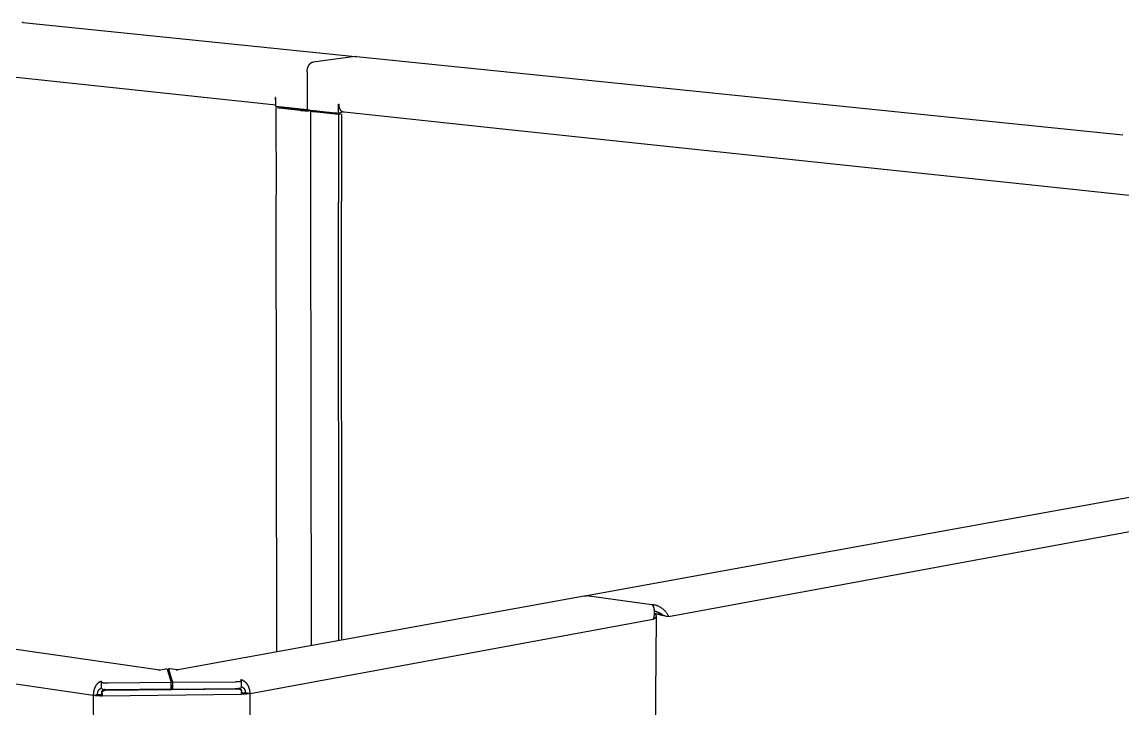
# Model space of a CAD drawing. Header units: millimetres. Extents: x -1480 to 5249, y -840 to 3860.
# Drawn here: x -44.5 to 253.1, y 1020.8 to 1206.5 of the extents above; entities that cross this region are included whole.
import ezdxf

# ---------------------------------------------------------------- set-up
doc = ezdxf.new("R2010")
doc.units = ezdxf.units.MM
doc.header["$MEASUREMENT"] = 0
doc.layers.add('Domyslna', color=7, linetype='Continuous', true_color=0x000000)
doc.layers.add('Utwórz2D linie widoczne', color=7, linetype='Continuous', true_color=0x000000)

msp = doc.modelspace()

# ---------------------------------------------------------------- linework, layer by layer
at = {"layer": 'Domyslna'}
for p, q in [((130.27, 1045.83), (526.74, 1118.84)), ((17.13, 1025), (126.11, 1045.07)), ((-146.21, 1042.35), (-25.28, 1024.56)), ((-25.28, 1024.56), (-19.3, 12.43)), ((19.56, 13.52), (17.13, 1025))]:
    msp.add_line(p, q, dxfattribs=at)
at = {"layer": 'Utwórz2D linie widoczne'}
for p, q in [((-44.54, 1206.5), (-44.5, 1206.37)), ((-44.46, 1206.38), (-44.5, 1206.37)), ((-44.43, 1206.38), (-44.46, 1206.38)), ((-44.4, 1206.38), (-44.43, 1206.38)), ((-44.36, 1206.38), (-44.4, 1206.38)), ((-44.33, 1206.38), (-44.36, 1206.38)), ((-44.29, 1206.38), (-44.33, 1206.38)), ((-44.26, 1206.38), (-44.29, 1206.38)), ((-44.26, 1206.38), (45.57, 1197.19)), ((45.52, 1197.17), (34.13, 1195.67)), ((45.52, 1197.17), (45.62, 1197.17)), ((45.53, 1197.17), (45.52, 1197.17)), ((45.52, 1197.17), (45.52, 1197.17)), ((45.54, 1197.18), (45.53, 1197.18)), ((45.53, 1197.18), (45.53, 1197.18)), ((45.53, 1197.18), (45.53, 1197.18)), ((45.53, 1197.18), (45.53, 1197.17)), ((45.55, 1197.19), (45.54, 1197.18)), ((45.54, 1197.18), (45.54, 1197.18)), ((45.54, 1197.18), (45.54, 1197.18)), ((45.54, 1197.18), (45.54, 1197.18)), ((45.56, 1197.19), (45.55, 1197.19)), ((45.55, 1197.19), (45.55, 1197.19)), ((45.55, 1197.19), (45.55, 1197.19)), ((45.57, 1197.19), (45.56, 1197.19)), ((45.56, 1197.19), (45.56, 1197.19)), ((45.56, 1197.19), (45.56, 1197.19)), ((45.56, 1197.19), (45.56, 1197.19)), ((45.58, 1197.19), (45.57, 1197.19)), ((45.57, 1197.19), (45.57, 1197.19)), ((45.57, 1197.19), (45.57, 1197.19)), ((45.59, 1197.19), (45.58, 1197.19)), ((45.58, 1197.19), (45.58, 1197.19)), ((45.58, 1197.19), (45.58, 1197.19)), ((45.6, 1197.19), (45.59, 1197.19)), ((45.59, 1197.19), (45.59, 1197.19)), ((45.59, 1197.19), (45.59, 1197.19)), ((45.59, 1197.19), (45.59, 1197.19)), ((45.61, 1197.19), (45.6, 1197.19)), ((45.6, 1197.19), (45.6, 1197.19)), ((45.6, 1197.19), (45.6, 1197.19)), ((45.63, 1197.17), (45.61, 1197.19)), ((45.62, 1197.17), (45.73, 1197.17)), ((45.73, 1197.17), (45.83, 1197.17)), ((45.83, 1197.17), (45.93, 1197.16)), ((45.93, 1197.16), (98.11, 1191.82)), ((32.57, 1193.5), (32.58, 1193.61)), ((32.58, 1193.61), (32.6, 1193.72)), ((32.6, 1193.72), (32.63, 1193.84)), ((32.63, 1193.84), (32.65, 1193.96)), ((32.65, 1193.96), (32.68, 1194.07)), ((32.68, 1194.07), (32.72, 1194.18)), ((32.72, 1194.18), (32.74, 1194.24)), ((32.74, 1194.24), (32.76, 1194.3)), ((32.76, 1194.3), (32.78, 1194.35)), ((32.78, 1194.35), (32.8, 1194.41)), ((32.8, 1194.41), (32.82, 1194.46)), ((32.82, 1194.46), (32.85, 1194.51)), ((32.85, 1194.51), (32.87, 1194.57)), ((32.87, 1194.57), (32.9, 1194.62)), ((32.9, 1194.62), (32.92, 1194.67)), ((32.92, 1194.67), (32.95, 1194.72)), ((32.95, 1194.72), (32.98, 1194.77)), ((32.98, 1194.77), (33.01, 1194.82)), ((33.01, 1194.82), (33.03, 1194.87)), ((33.03, 1194.87), (33.06, 1194.91)), ((33.06, 1194.91), (33.1, 1194.96)), ((33.1, 1194.96), (33.13, 1195)), ((33.13, 1195), (33.16, 1195.04)), ((33.16, 1195.04), (33.19, 1195.09)), ((33.19, 1195.09), (33.23, 1195.13)), ((33.23, 1195.13), (33.26, 1195.17)), ((33.26, 1195.17), (33.29, 1195.2)), ((33.29, 1195.2), (33.33, 1195.24)), ((33.33, 1195.24), (33.36, 1195.27)), ((33.36, 1195.27), (33.4, 1195.31)), ((33.4, 1195.31), (33.43, 1195.34)), ((33.43, 1195.34), (33.47, 1195.37)), ((33.47, 1195.37), (33.51, 1195.4)), ((33.51, 1195.4), (33.54, 1195.43)), ((33.54, 1195.43), (33.58, 1195.45)), ((33.58, 1195.45), (33.62, 1195.48)), ((33.62, 1195.48), (33.65, 1195.5)), ((33.65, 1195.5), (33.69, 1195.52)), ((33.69, 1195.52), (33.73, 1195.54)), ((33.73, 1195.54), (33.76, 1195.56)), ((33.76, 1195.56), (33.8, 1195.58)), ((33.8, 1195.58), (33.84, 1195.59)), ((33.84, 1195.59), (33.87, 1195.61)), ((33.87, 1195.61), (33.91, 1195.62)), ((33.91, 1195.62), (33.95, 1195.63)), ((33.95, 1195.63), (33.98, 1195.64)), ((33.98, 1195.64), (34.02, 1195.65)), ((34.02, 1195.65), (34.06, 1195.66)), ((34.06, 1195.66), (34.09, 1195.67)), ((34.09, 1195.67), (34.13, 1195.67)), ((24.11, 1184.04), (-56.6, 1192.59)), ((32.54, 1193.16), (32.55, 1193.27)), ((32.54, 1193.05), (32.54, 1193.16)), ((32.54, 1193.05), (32.55, 1182.79)), ((32.55, 1193.27), (32.56, 1193.38)), ((32.56, 1193.38), (32.57, 1193.5)), ((98.11, 1191.82), (253.07, 1175.98)), ((23.97, 1185.99), (23.97, 1186.1)), ((24.11, 1186.08), (23.97, 1186.1)), ((23.98, 1185.88), (23.97, 1185.99)), ((23.99, 1185.77), (23.98, 1185.88)), ((24, 1185.66), (23.99, 1185.77)), ((24.01, 1185.56), (24, 1185.66)), ((24.03, 1185.45), (24.01, 1185.56)), ((24.06, 1185.34), (24.03, 1185.45)), ((24.08, 1185.24), (24.06, 1185.34)), ((24.11, 1185.13), (24.08, 1185.24)), ((24.12, 1183.68), (24.11, 1186.08)), ((24.11, 1183.3), (24.95, 1183.42)), ((30.77, 1182.6), (24.11, 1183.3)), ((24.11, 1183.3), (24.16, 1159.72)), ((32.55, 1182.79), (24.12, 1183.68)), ((24.95, 1183.42), (31.6, 1182.71)), ((30.77, 1182.6), (31.33, 1182.56)), ((31.33, 1182.56), (31.89, 1182.53)), ((31.87, 1182.69), (31.6, 1182.71)), ((32.14, 1182.68), (31.87, 1182.69)), ((31.89, 1182.53), (32.46, 1182.53)), ((32.4, 1182.68), (32.14, 1182.68)), ((32.67, 1182.68), (32.4, 1182.68)), ((32.46, 1182.53), (33.02, 1182.54)), ((32.55, 1182.79), (41.03, 1181.89)), ((32.93, 1182.7), (32.67, 1182.68)), ((33.2, 1182.72), (32.93, 1182.7)), ((33.02, 1182.54), (33.58, 1182.57)), ((33.54, 1182.45), (33.55, 1182.46)), ((33.54, 1182.44), (33.54, 1182.45)), ((33.54, 1182.45), (33.54, 1182.45)), ((33.54, 1182.45), (33.54, 1182.45)), ((33.54, 1182.45), (33.54, 1182.45)), ((33.54, 1182.45), (33.54, 1182.45)), ((33.54, 1182.45), (33.54, 1182.45)), ((33.54, 1182.43), (33.54, 1182.44)), ((33.54, 1182.44), (33.54, 1182.44)), ((33.54, 1182.44), (33.54, 1182.44)), ((33.54, 1182.44), (33.54, 1182.44)), ((33.54, 1182.44), (33.54, 1182.44)), ((33.54, 1182.42), (33.54, 1182.43)), ((33.54, 1182.43), (33.54, 1182.43)), ((33.54, 1182.43), (33.54, 1182.43)), ((33.54, 1182.43), (33.54, 1182.43)), ((33.54, 1182.43), (33.54, 1182.43)), ((33.54, 1182.43), (33.54, 1182.43)), ((33.54, 1182.41), (33.54, 1182.42)), ((33.54, 1182.42), (33.54, 1182.42)), ((33.54, 1182.42), (33.54, 1182.42)), ((33.54, 1182.42), (33.54, 1182.42)), ((33.54, 1182.42), (33.54, 1182.42)), ((33.56, 1158.8), (33.54, 1182.42)), ((33.55, 1182.41), (33.54, 1182.41)), ((33.54, 1182.41), (33.54, 1182.41)), ((33.54, 1182.41), (33.54, 1182.41)), ((33.55, 1182.46), (33.55, 1182.47)), ((33.55, 1182.47), (33.55, 1182.47)), ((33.55, 1182.47), (33.56, 1182.47)), ((33.55, 1182.46), (33.55, 1182.46)), ((33.55, 1182.46), (33.55, 1182.46)), ((33.55, 1182.46), (33.55, 1182.46)), ((33.55, 1182.46), (33.55, 1182.46)), ((33.55, 1182.4), (33.55, 1182.41)), ((33.55, 1182.41), (33.55, 1182.41)), ((33.56, 1182.4), (33.55, 1182.4)), ((33.55, 1182.4), (33.55, 1182.4)), ((33.55, 1182.4), (33.55, 1182.4)), ((33.55, 1182.4), (33.55, 1182.4)), ((33.56, 1182.47), (33.57, 1182.48)), ((33.56, 1182.47), (33.56, 1182.47)), ((33.56, 1182.47), (33.56, 1182.47)), ((33.56, 1182.47), (33.56, 1182.47)), ((33.56, 1182.39), (33.56, 1182.4)), ((33.56, 1182.4), (33.56, 1182.4)), ((33.57, 1182.39), (33.56, 1182.39)), ((33.56, 1182.39), (33.56, 1182.39)), ((33.56, 1182.39), (33.56, 1182.39)), ((33.57, 1182.48), (33.58, 1182.49)), ((33.57, 1182.48), (33.57, 1182.48)), ((33.57, 1182.48), (33.57, 1182.48)), ((33.57, 1182.48), (33.57, 1182.48)), ((33.57, 1182.38), (33.57, 1182.39)), ((33.57, 1182.39), (33.57, 1182.39)), ((33.58, 1182.38), (33.57, 1182.38)), ((33.57, 1182.38), (33.57, 1182.38)), ((33.58, 1182.57), (34.14, 1182.62)), ((33.58, 1182.49), (33.58, 1182.49)), ((33.58, 1182.49), (33.59, 1182.49)), ((33.59, 1182.38), (33.58, 1182.38)), ((33.59, 1182.49), (33.6, 1182.5)), ((33.59, 1182.37), (33.59, 1182.38)), ((33.6, 1182.37), (33.59, 1182.37)), ((33.6, 1182.5), (33.6, 1182.5)), ((33.6, 1182.5), (33.61, 1182.5)), ((33.61, 1182.36), (33.6, 1182.37)), ((33.61, 1182.5), (33.62, 1182.51)), ((33.62, 1182.36), (33.61, 1182.36)), ((33.61, 1182.36), (33.61, 1182.36)), ((33.62, 1182.51), (33.63, 1182.51)), ((33.64, 1182.35), (33.62, 1182.36)), ((33.63, 1182.51), (33.64, 1182.52)), ((33.64, 1182.52), (33.66, 1182.52)), ((33.66, 1182.34), (33.64, 1182.35)), ((33.66, 1182.52), (33.68, 1182.53)), ((33.68, 1182.34), (33.66, 1182.34)), ((33.68, 1182.53), (33.7, 1182.54)), ((33.7, 1182.33), (33.68, 1182.34)), ((33.7, 1182.54), (33.72, 1182.54)), ((33.72, 1182.32), (33.7, 1182.33)), ((33.72, 1182.54), (33.77, 1182.56)), ((33.74, 1182.32), (33.72, 1182.32)), ((33.79, 1182.3), (33.74, 1182.32)), ((33.77, 1182.56), (33.82, 1182.57)), ((33.85, 1182.29), (33.79, 1182.3)), ((33.82, 1182.57), (33.88, 1182.58)), ((33.91, 1182.28), (33.85, 1182.29)), ((33.88, 1182.58), (33.94, 1182.59)), ((34.04, 1182.26), (33.91, 1182.28)), ((33.94, 1182.59), (34, 1182.6)), ((34, 1182.6), (34.14, 1182.62)), ((34.19, 1182.24), (34.04, 1182.26)), ((34.34, 1182.22), (34.19, 1182.24)), ((41.03, 1181.51), (34.34, 1182.22)), ((34.8, 1182.44), (34.79, 1182.44)), ((34.79, 1182.44), (34.79, 1182.44)), ((34.79, 1182.44), (34.79, 1182.44)), ((34.79, 1182.44), (34.79, 1182.44)), ((34.79, 1182.44), (34.79, 1182.43)), ((34.79, 1182.43), (34.79, 1182.43)), ((34.79, 1182.43), (34.79, 1182.43)), ((34.79, 1182.43), (34.79, 1182.43)), ((34.79, 1182.43), (34.79, 1182.43)), ((34.79, 1182.43), (34.79, 1182.43)), ((34.79, 1182.43), (34.79, 1182.43)), ((34.79, 1182.43), (34.79, 1182.43)), ((34.79, 1182.43), (34.8, 1182.43)), ((34.81, 1182.45), (34.8, 1182.45)), ((34.8, 1182.45), (34.8, 1182.45)), ((34.8, 1182.45), (34.8, 1182.45)), ((34.8, 1182.45), (34.8, 1182.45)), ((34.8, 1182.45), (34.8, 1182.45)), ((34.8, 1182.45), (34.8, 1182.45)), ((34.8, 1182.45), (34.8, 1182.45)), ((34.8, 1182.45), (34.8, 1182.45)), ((34.8, 1182.45), (34.8, 1182.44)), ((34.8, 1182.44), (34.8, 1182.44)), ((34.8, 1182.44), (34.8, 1182.44)), ((34.8, 1182.44), (34.8, 1182.44)), ((34.8, 1182.44), (34.8, 1182.44)), ((34.8, 1182.44), (34.8, 1182.44)), ((34.8, 1182.44), (34.8, 1182.44)), ((34.8, 1182.43), (34.8, 1182.43)), ((34.8, 1182.43), (34.8, 1182.43)), ((34.8, 1182.43), (34.8, 1182.43)), ((34.8, 1182.43), (34.8, 1182.42)), ((34.8, 1182.42), (34.8, 1182.42)), ((34.8, 1182.42), (34.8, 1182.42)), ((34.8, 1182.42), (34.8, 1182.42)), ((34.8, 1182.42), (34.8, 1182.42)), ((34.8, 1182.42), (34.8, 1182.42)), ((34.8, 1182.42), (34.8, 1182.42)), ((34.8, 1182.42), (34.8, 1182.42)), ((34.8, 1182.42), (34.8, 1182.42)), ((34.8, 1182.42), (34.8, 1182.42)), ((34.8, 1182.42), (34.8, 1182.42)), ((34.8, 1182.42), (34.8, 1182.41)), ((34.8, 1182.41), (34.81, 1182.41)), ((34.82, 1182.46), (34.81, 1182.46)), ((34.81, 1182.46), (34.81, 1182.46)), ((34.81, 1182.46), (34.81, 1182.46)), ((34.81, 1182.46), (34.81, 1182.45)), ((34.81, 1182.45), (34.81, 1182.45)), ((34.81, 1182.45), (34.81, 1182.45)), ((34.81, 1182.45), (34.81, 1182.45)), ((34.81, 1182.41), (34.81, 1182.41)), ((34.81, 1182.41), (34.81, 1182.41)), ((34.81, 1182.41), (34.81, 1182.41)), ((34.81, 1182.41), (34.81, 1182.41)), ((34.81, 1182.41), (34.81, 1182.41)), ((34.81, 1182.41), (34.81, 1182.41)), ((34.81, 1182.41), (34.82, 1182.41)), ((34.83, 1182.47), (34.82, 1182.46)), ((34.82, 1182.46), (34.82, 1182.46)), ((34.82, 1182.46), (34.82, 1182.46)), ((34.82, 1182.41), (34.82, 1182.4)), ((34.82, 1182.4), (34.82, 1182.4)), ((34.82, 1182.4), (34.83, 1182.4)), ((34.84, 1182.47), (34.83, 1182.47)), ((34.83, 1182.47), (34.83, 1182.47)), ((34.83, 1182.47), (34.83, 1182.47)), ((34.83, 1182.4), (34.83, 1182.4)), ((34.83, 1182.4), (34.83, 1182.4)), ((34.83, 1182.4), (34.84, 1182.39)), ((34.85, 1182.48), (34.84, 1182.47)), ((34.84, 1182.47), (34.84, 1182.47)), ((34.84, 1182.39), (34.85, 1182.39)), ((34.86, 1182.48), (34.85, 1182.48)), ((34.85, 1182.39), (34.86, 1182.39)), ((34.87, 1182.48), (34.86, 1182.48)), ((34.86, 1182.39), (34.87, 1182.38)), ((34.88, 1182.49), (34.87, 1182.48)), ((34.87, 1182.38), (34.88, 1182.38)), ((34.91, 1182.49), (34.88, 1182.49)), ((34.88, 1182.38), (34.89, 1182.38)), ((34.89, 1182.38), (34.92, 1182.37)), ((34.93, 1182.5), (34.91, 1182.49)), ((34.92, 1182.37), (34.94, 1182.37)), ((34.96, 1182.5), (34.93, 1182.5)), ((34.94, 1182.37), (34.97, 1182.36)), ((34.99, 1182.51), (34.96, 1182.5)), ((34.97, 1182.36), (35.03, 1182.35)), ((35.02, 1182.51), (34.99, 1182.51)), ((35.08, 1182.52), (35.02, 1182.51)), ((35.03, 1182.35), (35.1, 1182.34)), ((35.1, 1182.34), (35.17, 1182.33)), ((35.17, 1182.33), (41.86, 1181.62)), ((39.95, 1181.86), (39.92, 1181.83)), ((39.98, 1181.9), (39.95, 1181.86)), ((40.01, 1181.93), (39.98, 1181.9)), ((40.05, 1181.96), (40.01, 1181.93)), ((40.08, 1181.99), (40.05, 1181.96)), ((40.42, 1181.95), (40.45, 1181.92)), ((40.45, 1181.92), (40.47, 1181.88)), ((40.47, 1181.88), (40.5, 1181.84)), ((40.5, 1181.84), (40.52, 1181.8)), ((40.52, 1181.8), (40.54, 1181.76)), ((41.03, 1181.89), (41.03, 1184.3)), ((41.03, 1184.3), (41.17, 1184.29)), ((41.86, 1182), (41.03, 1181.89)), ((41.17, 1184.19), (41.17, 1184.29)), ((41.17, 1184.09), (41.17, 1184.19)), ((41.18, 1184), (41.17, 1184.09)), ((41.19, 1183.9), (41.18, 1184)), ((41.2, 1183.8), (41.19, 1183.9)), ((41.22, 1183.7), (41.2, 1183.8)), ((41.24, 1183.6), (41.22, 1183.7)), ((41.26, 1183.51), (41.24, 1183.6)), ((41.28, 1183.41), (41.26, 1183.51)), ((41.31, 1183.31), (41.28, 1183.41)), ((41.33, 1181.89), (41.3, 1181.93)), ((41.32, 1183.27), (41.31, 1183.31)), ((41.34, 1183.22), (41.32, 1183.27)), ((41.36, 1181.86), (41.33, 1181.89)), ((41.36, 1183.18), (41.34, 1183.22)), ((41.37, 1183.13), (41.36, 1183.18)), ((41.39, 1181.82), (41.36, 1181.86)), ((41.39, 1183.09), (41.37, 1183.13)), ((41.41, 1183.04), (41.39, 1183.09)), ((41.41, 1181.78), (41.39, 1181.82)), ((41.43, 1183), (41.41, 1183.04)), ((41.44, 1181.74), (41.41, 1181.78)), ((41.45, 1182.95), (41.43, 1183)), ((41.46, 1181.7), (41.44, 1181.74)), ((41.47, 1182.91), (41.45, 1182.95)), ((41.48, 1181.66), (41.46, 1181.7)), ((41.49, 1182.87), (41.47, 1182.91)), ((41.52, 1182.83), (41.49, 1182.87)), ((41.54, 1182.79), (41.52, 1182.83)), ((41.56, 1182.75), (41.54, 1182.79)), ((41.59, 1182.71), (41.56, 1182.75)), ((41.61, 1182.68), (41.59, 1182.71)), ((41.64, 1182.64), (41.61, 1182.68)), ((41.66, 1182.6), (41.64, 1182.64)), ((41.69, 1182.57), (41.66, 1182.6)), ((41.72, 1182.54), (41.69, 1182.57)), ((41.75, 1182.5), (41.72, 1182.54)), ((41.77, 1182.47), (41.75, 1182.5)), ((41.8, 1182.44), (41.77, 1182.47)), ((41.83, 1182.41), (41.8, 1182.44)), ((41.86, 1182.39), (41.83, 1182.41)), ((41.86, 1182), (41.86, 1182.39)), ((41.89, 1182.36), (41.86, 1182.39)), ((41.92, 1182.34), (41.89, 1182.36)), ((41.95, 1182.31), (41.92, 1182.34)), ((41.98, 1182.29), (41.95, 1182.31)), ((42.02, 1182.27), (41.98, 1182.29)), ((42.05, 1182.25), (42.02, 1182.27)), ((42.08, 1182.23), (42.05, 1182.25)), ((42.11, 1182.21), (42.08, 1182.23)), ((42.14, 1182.19), (42.11, 1182.21)), ((42.18, 1182.18), (42.14, 1182.19)), ((42.21, 1182.16), (42.18, 1182.18)), ((42.24, 1182.15), (42.21, 1182.16)), ((42.28, 1182.14), (42.24, 1182.15)), ((42.31, 1182.13), (42.28, 1182.14)), ((42.34, 1182.12), (42.31, 1182.13)), ((42.37, 1182.11), (42.34, 1182.12)), ((42.41, 1182.1), (42.37, 1182.11)), ((42.44, 1182.09), (42.41, 1182.1)), ((42.47, 1182.09), (42.44, 1182.09)), ((42.51, 1182.09), (42.47, 1182.09)), ((86.23, 1177.45), (42.51, 1182.09)), ((41.86, 1181.62), (41.03, 1181.51)), ((41.03, 1181.51), (41.04, 1157.83)), ((41.86, 1181.62), (41.87, 1157.95)), ((241.24, 1161.02), (86.23, 1177.45)), ((408.45, 1143.3), (241.28, 1161.02)), ((24.38, 1036.36), (24.16, 1159.72)), ((33.69, 1038.05), (33.56, 1158.8)), ((41.91, 1039.53), (41.87, 1157.95)), ((41.09, 1039.39), (41.04, 1157.83)), ((166.62, 1062.11), (321.86, 1090.21)), ((107.58, 1051.42), (166.62, 1062.11)), ((-2.89, 1031.43), (107.45, 1051.4)), ((107.45, 1051.4), (107.51, 1051.41)), ((107.51, 1051.41), (107.56, 1051.41)), ((107.56, 1051.41), (107.62, 1051.42)), ((107.62, 1051.42), (107.68, 1051.42)), ((107.68, 1051.42), (107.74, 1051.43)), ((107.74, 1051.43), (107.8, 1051.43)), ((107.8, 1051.43), (107.85, 1051.43)), ((107.85, 1051.43), (107.91, 1051.42)), ((107.91, 1051.42), (107.97, 1051.42)), ((107.97, 1051.42), (108.03, 1051.41)), ((125.75, 1049), (108.03, 1051.41)), ((-129.5, 1049.07), (-7.28, 1031.38)), ((125.91, 1048.99), (125.75, 1049)), ((125.77, 1048.99), (125.75, 1049)), ((125.79, 1048.98), (125.77, 1048.99)), ((125.81, 1048.96), (125.79, 1048.98)), ((125.84, 1048.95), (125.81, 1048.96)), ((125.86, 1048.93), (125.84, 1048.95)), ((125.88, 1048.92), (125.86, 1048.93)), ((125.9, 1048.9), (125.88, 1048.92)), ((125.92, 1048.88), (125.9, 1048.9)), ((126.08, 1048.98), (125.91, 1048.99)), ((125.93, 1048.86), (125.92, 1048.88)), ((125.95, 1048.85), (125.93, 1048.86)), ((125.97, 1048.83), (125.95, 1048.85)), ((126, 1048.79), (125.97, 1048.83)), ((126.03, 1048.76), (126, 1048.79)), ((126.05, 1048.72), (126.03, 1048.76)), ((126.08, 1048.69), (126.05, 1048.72)), ((126.25, 1048.96), (126.08, 1048.98)), ((126.1, 1048.65), (126.08, 1048.69)), ((126.13, 1048.61), (126.1, 1048.65)), ((126.15, 1048.57), (126.13, 1048.61)), ((126.17, 1048.53), (126.15, 1048.57)), ((126.2, 1048.47), (126.17, 1048.53)), ((126.23, 1048.4), (126.2, 1048.47)), ((126.26, 1048.34), (126.23, 1048.4)), ((126.41, 1048.93), (126.25, 1048.96)), ((126.29, 1048.27), (126.26, 1048.34)), ((126.31, 1048.2), (126.29, 1048.27)), ((126.34, 1048.13), (126.31, 1048.2)), ((126.36, 1048.03), (126.34, 1048.13)), ((126.39, 1047.93), (126.36, 1048.03)), ((126.41, 1047.83), (126.39, 1047.93)), ((126.57, 1048.9), (126.41, 1048.93)), ((126.43, 1047.73), (126.41, 1047.83)), ((126.74, 1048.87), (126.57, 1048.9)), ((126.9, 1048.82), (126.74, 1048.87)), ((127.06, 1048.78), (126.9, 1048.82)), ((127.21, 1048.72), (127.06, 1048.78)), ((127.37, 1048.66), (127.21, 1048.72)), ((127.52, 1048.6), (127.37, 1048.66)), ((127.68, 1048.53), (127.52, 1048.6)), ((127.82, 1048.46), (127.68, 1048.53)), ((127.97, 1048.38), (127.82, 1048.46)), ((128.11, 1048.29), (127.97, 1048.38)), ((128.26, 1048.2), (128.11, 1048.29)), ((128.39, 1048.11), (128.26, 1048.2)), ((128.53, 1048.01), (128.39, 1048.11)), ((128.53, 1048.01), (128.67, 1047.9)), ((128.67, 1047.9), (128.82, 1047.78)), ((128.82, 1047.78), (128.96, 1047.66)), ((126.11, 1045.07), (126.18, 1045.23)), ((126.18, 1045.11), (126.11, 1045.07)), ((126.18, 1045.23), (126.23, 1045.4)), ((126.25, 1045.15), (126.18, 1045.11)), ((126.23, 1045.4), (126.29, 1045.58)), ((126.32, 1045.19), (126.25, 1045.15)), ((126.29, 1045.58), (126.33, 1045.75)), ((126.38, 1045.24), (126.32, 1045.19)), ((126.33, 1045.75), (126.37, 1045.91)), ((126.37, 1045.91), (126.4, 1046.08)), ((126.42, 1045.26), (126.38, 1045.24)), ((126.4, 1046.08), (126.43, 1046.25)), ((126.45, 1045.28), (126.42, 1045.26)), ((126.45, 1047.63), (126.43, 1047.73)), ((126.43, 1046.25), (126.46, 1046.42)), ((126.47, 1047.49), (126.45, 1047.63)), ((126.48, 1045.31), (126.45, 1045.28)), ((126.46, 1046.42), (126.47, 1046.58)), ((126.48, 1047.34), (126.47, 1047.49)), ((126.47, 1046.58), (126.48, 1046.74)), ((126.47, 1046.62), (126.5, 1046.59)), ((126.49, 1047.2), (126.48, 1047.34)), ((126.48, 1047.27), (126.63, 1047.24)), ((126.48, 1046.74), (126.49, 1046.89)), ((126.48, 1046.76), (127.42, 1046.48)), ((126.51, 1045.33), (126.48, 1045.31)), ((126.69, 1047.23), (126.49, 1047.19)), ((126.49, 1047.05), (126.49, 1047.2)), ((126.49, 1046.89), (126.49, 1047.05)), ((126.5, 1046.59), (126.53, 1046.57)), ((126.54, 1045.36), (126.51, 1045.33)), ((126.53, 1046.57), (126.56, 1046.55)), ((126.57, 1045.39), (126.54, 1045.36)), ((126.56, 1046.55), (126.58, 1046.52)), ((126.6, 1045.41), (126.57, 1045.39)), ((126.87, 1045.39), (126.57, 999.69)), ((126.58, 1046.52), (126.61, 1046.5)), ((126.63, 1045.44), (126.6, 1045.41)), ((126.61, 1046.5), (126.63, 1046.47)), ((126.63, 1047.24), (126.78, 1047.21)), ((126.63, 1046.47), (126.66, 1046.44)), ((126.65, 1045.46), (126.63, 1045.44)), ((126.67, 1045.48), (126.65, 1045.46)), ((126.66, 1046.44), (126.68, 1046.42)), ((126.69, 1045.51), (126.67, 1045.48)), ((126.68, 1046.42), (126.7, 1046.39)), ((126.7, 1045.53), (126.69, 1045.51)), ((126.7, 1046.39), (126.72, 1046.37)), ((126.72, 1045.55), (126.7, 1045.53)), ((126.72, 1046.37), (126.74, 1046.35)), ((126.74, 1045.58), (126.72, 1045.55)), ((126.74, 1046.35), (126.75, 1046.33)), ((126.76, 1045.6), (126.74, 1045.58)), ((126.75, 1046.33), (126.77, 1046.3)), ((126.77, 1045.63), (126.76, 1045.6)), ((126.77, 1046.3), (126.78, 1046.29)), ((126.78, 1045.64), (126.77, 1045.63)), ((126.78, 1047.21), (126.93, 1047.17)), ((126.78, 1046.29), (126.79, 1046.28)), ((126.79, 1045.65), (126.78, 1045.64)), ((126.79, 1046.28), (126.79, 1046.26)), ((126.79, 1046.26), (126.8, 1046.25)), ((126.8, 1045.66), (126.79, 1045.65)), ((126.8, 1046.25), (126.81, 1046.24)), ((126.81, 1045.69), (126.8, 1045.68)), ((126.8, 1045.68), (126.8, 1045.66)), ((126.81, 1046.24), (126.81, 1046.23)), ((126.81, 1046.23), (126.82, 1046.22)), ((126.82, 1045.7), (126.81, 1045.69)), ((126.82, 1046.22), (126.83, 1046.2)), ((126.83, 1045.73), (126.82, 1045.71)), ((126.82, 1045.71), (126.82, 1045.7)), ((126.83, 1046.2), (126.83, 1046.19)), ((126.83, 1046.19), (126.83, 1046.18)), ((126.83, 1046.18), (126.84, 1046.17)), ((126.84, 1045.75), (126.83, 1045.74)), ((126.83, 1045.74), (126.83, 1045.73)), ((126.84, 1046.17), (126.84, 1046.16)), ((126.84, 1046.16), (126.85, 1046.15)), ((126.85, 1045.78), (126.84, 1045.77)), ((126.84, 1045.77), (126.84, 1045.75)), ((126.85, 1046.15), (126.85, 1046.13)), ((126.85, 1046.13), (126.85, 1046.12)), ((126.85, 1046.12), (126.86, 1046.11)), ((126.86, 1045.81), (126.85, 1045.8)), ((126.85, 1045.8), (126.85, 1045.78)), ((126.86, 1046.11), (126.86, 1046.1)), ((126.86, 1046.1), (126.86, 1046.08)), ((126.86, 1046.08), (126.87, 1046.07)), ((126.87, 1045.85), (126.86, 1045.84)), ((126.86, 1045.84), (126.86, 1045.82)), ((126.86, 1045.82), (126.86, 1045.81)), ((126.87, 1046.07), (126.87, 1046.06)), ((126.87, 1046.06), (126.87, 1046.05)), ((126.87, 1046.05), (126.87, 1046.04)), ((126.87, 1046.04), (126.87, 1046.02)), ((126.87, 1046.02), (126.87, 1046.01)), ((126.87, 1046.01), (126.88, 1046)), ((126.88, 1045.94), (126.87, 1045.39)), ((126.88, 1045.92), (126.87, 1045.91)), ((126.87, 1045.91), (126.87, 1045.9)), ((126.87, 1045.9), (126.87, 1045.89)), ((126.87, 1045.89), (126.87, 1045.87)), ((126.87, 1045.87), (126.87, 1045.86)), ((126.87, 1045.86), (126.87, 1045.85)), ((126.88, 1046), (126.88, 1045.99)), ((126.88, 1045.99), (126.88, 1045.97)), ((126.88, 1045.97), (126.88, 1045.96)), ((126.88, 1045.96), (126.88, 1045.95)), ((126.88, 1045.95), (126.88, 1045.94)), ((126.88, 1045.94), (126.88, 1045.92)), ((126.93, 1047.17), (127.07, 1047.13)), ((127.19, 1047), (126.93, 1047.17)), ((127.07, 1047.13), (127.22, 1047.09)), ((127.45, 1046.84), (127.19, 1047)), ((127.22, 1047.09), (127.36, 1047.04)), ((127.36, 1047.04), (127.5, 1046.98)), ((127.42, 1046.48), (128.36, 1046.23)), ((127.71, 1046.68), (127.45, 1046.84)), ((127.5, 1046.98), (127.64, 1046.92)), ((127.64, 1046.92), (127.78, 1046.86)), ((127.99, 1046.53), (127.71, 1046.68)), ((127.78, 1046.86), (127.91, 1046.79)), ((127.91, 1046.79), (128.05, 1046.72)), ((128.26, 1046.4), (127.99, 1046.53)), ((128.05, 1046.72), (128.17, 1046.64)), ((128.17, 1046.64), (128.3, 1046.56)), ((128.26, 1046.4), (128.48, 1046.3)), ((128.3, 1046.56), (128.43, 1046.47)), ((128.36, 1046.23), (129.32, 1046.01)), ((128.43, 1046.47), (128.55, 1046.38)), ((128.48, 1046.3), (128.7, 1046.22)), ((128.55, 1046.38), (128.67, 1046.29)), ((128.67, 1046.29), (128.78, 1046.19)), ((128.7, 1046.22), (128.92, 1046.14)), ((128.92, 1046.14), (129.15, 1046.08)), ((128.96, 1047.66), (129.09, 1047.53)), ((129.22, 1047.4), (129.09, 1047.53)), ((129.15, 1046.08), (129.38, 1046.02)), ((129.34, 1047.27), (129.22, 1047.4)), ((129.32, 1046.01), (130.27, 1045.83)), ((129.46, 1047.13), (129.34, 1047.27)), ((129.38, 1046.02), (129.61, 1045.96)), ((129.57, 1046.99), (129.46, 1047.13)), ((129.57, 1046.99), (129.68, 1046.85)), ((129.61, 1045.96), (129.84, 1045.92)), ((129.68, 1046.85), (129.78, 1046.71)), ((129.78, 1046.71), (129.88, 1046.57)), ((129.88, 1046.57), (129.97, 1046.42)), ((130.05, 1046.27), (129.97, 1046.42)), ((130.13, 1046.13), (130.05, 1046.27)), ((130.21, 1045.98), (130.13, 1046.13)), ((130.27, 1045.83), (130.21, 1045.98)), ((-7.59, 1031.34), (-7.54, 1031.35)), ((-7.59, 1031.34), (-7.52, 1031.33)), ((-7.54, 1031.35), (-7.49, 1031.36)), ((-7.52, 1031.33), (-5.7, 1031.66)), ((-7.49, 1031.36), (-7.44, 1031.36)), ((-7.44, 1031.36), (-7.39, 1031.37)), ((-7.39, 1031.37), (-7.34, 1031.37)), ((-5.7, 1031.66), (-5.66, 1031.67)), ((-5.66, 1031.67), (-5.62, 1031.67)), ((-5.62, 1031.67), (-5.58, 1031.67)), ((-5.58, 1031.67), (-5.55, 1031.67)), ((-5.55, 1031.67), (-5.51, 1031.67)), ((-5.51, 1031.67), (-5.47, 1031.67)), ((-5.47, 1031.67), (-5.43, 1031.67)), ((-5.43, 1031.67), (-5.39, 1031.67)), ((-5.39, 1031.67), (-5.39, 1031.67)), ((-5.39, 1031.67), (-5.38, 1031.67)), ((-5.38, 1031.67), (-5.38, 1031.67)), ((-5.38, 1031.67), (-5.38, 1031.66)), ((-5.38, 1031.66), (-5.37, 1031.66)), ((-5.37, 1031.66), (-5.37, 1031.66)), ((-5.37, 1031.66), (-5.37, 1031.66)), ((-5.37, 1031.66), (-5.36, 1031.66)), ((-5.36, 1031.66), (-5.36, 1031.66)), ((-5.36, 1031.66), (-5.35, 1031.66)), ((-5.35, 1031.66), (-5.35, 1031.66)), ((-5.35, 1031.66), (-5.35, 1031.66)), ((-5.35, 1031.66), (-5.34, 1031.66)), ((-5.34, 1031.66), (-5.34, 1031.65)), ((-5.34, 1031.65), (-5.34, 1031.65)), ((-5.34, 1031.65), (-5.33, 1031.65)), ((-5.33, 1031.65), (-5.33, 1031.65)), ((-5.33, 1031.65), (-5.33, 1031.65)), ((-5.33, 1031.65), (-5.33, 1031.65)), ((-5.33, 1031.65), (-5.32, 1031.64)), ((-5.32, 1031.64), (-5.32, 1031.64)), ((-5.32, 1031.64), (-4.21, 1027.95)), ((-4.97, 1031.64), (-4.97, 1031.65)), ((-4.97, 1031.65), (-4.97, 1031.65)), ((-4.97, 1031.65), (-4.97, 1031.65)), ((-4.97, 1031.65), (-4.96, 1031.65)), ((-4.97, 1031.64), (-3.86, 1027.95)), ((-4.96, 1030.46), (-4.97, 1031.64)), ((-4.96, 1031.65), (-4.96, 1031.66)), ((-4.96, 1031.66), (-4.96, 1031.66)), ((-4.96, 1031.66), (-4.96, 1031.66)), ((-4.96, 1031.66), (-4.96, 1031.66)), ((-4.96, 1031.66), (-4.95, 1031.66)), ((-4.96, 1031.65), (-4.96, 1031.65)), ((-4.96, 1031.65), (-4.96, 1031.65)), ((-4.95, 1031.66), (-4.95, 1031.67)), ((-4.95, 1031.67), (-4.94, 1031.67)), ((-4.95, 1031.66), (-4.95, 1031.66)), ((-4.95, 1031.66), (-4.95, 1031.66)), ((-4.95, 1031.66), (-4.95, 1031.66)), ((-4.95, 1031.66), (-4.95, 1031.66)), ((-4.94, 1031.67), (-4.94, 1031.67)), ((-4.94, 1031.67), (-4.94, 1031.67)), ((-4.94, 1031.67), (-4.94, 1031.67)), ((-4.94, 1031.67), (-4.94, 1031.67)), ((-4.94, 1031.67), (-4.93, 1031.67)), ((-4.93, 1031.67), (-4.93, 1031.67)), ((-4.93, 1031.67), (-4.93, 1031.67)), ((-4.93, 1031.67), (-4.93, 1031.67)), ((-4.93, 1031.67), (-4.93, 1031.67)), ((-4.93, 1031.67), (-4.93, 1031.67)), ((-4.93, 1031.67), (-4.92, 1031.67)), ((-4.92, 1031.67), (-4.92, 1031.67)), ((-4.92, 1031.67), (-4.92, 1031.67)), ((-4.92, 1031.67), (-4.92, 1031.67)), ((-4.92, 1031.67), (-4.92, 1031.67)), ((-4.92, 1031.67), (-4.91, 1031.67)), ((-4.87, 1031.68), (-4.91, 1031.67)), ((-4.84, 1031.68), (-4.87, 1031.68)), ((-4.8, 1031.68), (-4.84, 1031.68)), ((-4.76, 1031.68), (-4.8, 1031.68)), ((-4.72, 1031.68), (-4.76, 1031.68)), ((-4.68, 1031.68), (-4.72, 1031.68)), ((-4.64, 1031.68), (-4.68, 1031.68)), ((-4.6, 1031.67), (-4.64, 1031.68)), ((-2.6, 1031.38), (-4.6, 1031.67)), ((-2.8, 1031.41), (-2.75, 1031.41)), ((-2.75, 1031.41), (-2.7, 1031.41)), ((-2.7, 1031.41), (-2.64, 1031.41)), ((-2.64, 1031.41), (-2.59, 1031.4)), ((-2.54, 1031.39), (-2.6, 1031.38)), ((-2.59, 1031.4), (-2.54, 1031.39)), ((-24.67, 1026.96), (-24.71, 1026.89)), ((-24.63, 1027.03), (-24.67, 1026.96)), ((-24.59, 1027.1), (-24.63, 1027.03)), ((-24.55, 1027.17), (-24.59, 1027.1)), ((-24.51, 1027.23), (-24.55, 1027.17)), ((-24.46, 1027.3), (-24.51, 1027.23)), ((-24.42, 1027.36), (-24.46, 1027.3)), ((-24.37, 1027.42), (-24.42, 1027.36)), ((-24.32, 1027.48), (-24.37, 1027.42)), ((-24.27, 1027.53), (-24.32, 1027.48)), ((-24.23, 1027.59), (-24.27, 1027.53)), ((-24.18, 1027.64), (-24.23, 1027.59)), ((-24.13, 1027.69), (-24.18, 1027.64)), ((-24.08, 1027.74), (-24.13, 1027.69)), ((-24.03, 1027.79), (-24.08, 1027.74)), ((-23.98, 1027.83), (-24.03, 1027.79)), ((-23.92, 1027.87), (-23.98, 1027.83)), ((-23.87, 1027.91), (-23.92, 1027.87)), ((-23.82, 1027.95), (-23.87, 1027.91)), ((-23.77, 1027.99), (-23.82, 1027.95)), ((-23.71, 1028.02), (-23.77, 1027.99)), ((-23.66, 1028.06), (-23.71, 1028.02)), ((-23.61, 1028.09), (-23.66, 1028.06)), ((-23.56, 1028.12), (-23.61, 1028.09)), ((-23.5, 1028.14), (-23.56, 1028.12)), ((-23.45, 1028.17), (-23.5, 1028.14)), ((-23.4, 1028.19), (-23.45, 1028.17)), ((-23.35, 1028.21), (-23.4, 1028.19)), ((-23.3, 1028.23), (-23.35, 1028.21)), ((-23.24, 1028.25), (-23.3, 1028.23)), ((-23.19, 1028.26), (-23.24, 1028.25)), ((-23.14, 1028.28), (-23.19, 1028.26)), ((-23.09, 1028.29), (-23.14, 1028.28)), ((-23.04, 1028.3), (-23.09, 1028.29)), ((-22.97, 1028.04), (-23.04, 1028.3)), ((-23.03, 1026.55), (-23.04, 1028.3)), ((-22.95, 1028.02), (-22.97, 1028.04)), ((-22.93, 1028.01), (-22.95, 1028.02)), ((-22.9, 1027.99), (-22.93, 1028.01)), ((-22.88, 1027.97), (-22.9, 1027.99)), ((-22.86, 1027.96), (-22.88, 1027.97)), ((-22.83, 1027.95), (-22.86, 1027.96)), ((-22.81, 1027.93), (-22.83, 1027.95)), ((-22.78, 1027.92), (-22.81, 1027.93)), ((-22.76, 1027.91), (-22.78, 1027.92)), ((-22.73, 1027.9), (-22.76, 1027.91)), ((-22.7, 1027.89), (-22.73, 1027.9)), ((-22.68, 1027.88), (-22.7, 1027.89)), ((-22.65, 1027.87), (-22.68, 1027.88)), ((-22.62, 1027.86), (-22.65, 1027.87)), ((-22.6, 1027.86), (-22.62, 1027.86)), ((-22.57, 1027.85), (-22.6, 1027.86)), ((-22.54, 1027.85), (-22.57, 1027.85)), ((-22.51, 1027.85), (-22.54, 1027.85)), ((-22.49, 1027.84), (-22.51, 1027.85)), ((-22.46, 1027.84), (-22.49, 1027.84)), ((-22.43, 1027.84), (-22.46, 1027.84)), ((-22.4, 1027.84), (-22.43, 1027.84)), ((-22.15, 1027.81), (-22.4, 1027.84)), ((-21.9, 1027.79), (-22.15, 1027.81)), ((-21.64, 1027.78), (-21.9, 1027.79)), ((-21.39, 1027.77), (-21.64, 1027.78)), ((-21.13, 1027.77), (-21.39, 1027.77)), ((-4.21, 1027.95), (-21.13, 1027.77)), ((-4.2, 1026.19), (-4.21, 1027.95)), ((-3.85, 1026.2), (-4.21, 1027.39)), ((13.06, 1028.12), (-3.86, 1027.95)), ((-3.86, 1027.95), (-3.85, 1026.2)), ((13.3, 1028.13), (13.06, 1028.12)), ((13.54, 1028.14), (13.3, 1028.13)), ((13.79, 1028.16), (13.54, 1028.14)), ((14.03, 1028.18), (13.79, 1028.16)), ((14.27, 1028.22), (14.03, 1028.18)), ((14.27, 1028.22), (14.29, 1028.22)), ((14.29, 1028.22), (14.3, 1028.22)), ((14.3, 1028.22), (14.32, 1028.21)), ((14.32, 1028.21), (14.33, 1028.21)), ((14.33, 1028.21), (14.35, 1028.21)), ((14.35, 1028.21), (14.36, 1028.21)), ((14.36, 1028.21), (14.38, 1028.22)), ((14.38, 1028.22), (14.39, 1028.22)), ((14.39, 1028.22), (14.41, 1028.22)), ((14.41, 1028.22), (14.42, 1028.22)), ((14.42, 1028.22), (14.44, 1028.23)), ((14.44, 1028.23), (14.45, 1028.23)), ((14.45, 1028.23), (14.47, 1028.23)), ((14.47, 1028.23), (14.48, 1028.24)), ((14.48, 1028.24), (14.5, 1028.24)), ((14.5, 1028.24), (14.51, 1028.25)), ((14.51, 1028.25), (14.53, 1028.26)), ((14.53, 1028.26), (14.54, 1028.26)), ((14.54, 1028.26), (14.55, 1028.27)), ((14.55, 1028.27), (14.57, 1028.28)), ((14.57, 1028.28), (14.58, 1028.29)), ((14.58, 1028.29), (14.59, 1028.29)), ((14.59, 1028.29), (14.61, 1028.3)), ((14.61, 1028.3), (14.62, 1028.31)), ((14.62, 1028.31), (14.63, 1028.32)), ((14.72, 1028.43), (14.63, 1028.68)), ((14.69, 1028.67), (14.63, 1028.68)), ((14.63, 1028.32), (14.64, 1028.33)), ((14.64, 1028.33), (14.65, 1028.34)), ((14.65, 1028.34), (14.66, 1028.35)), ((14.66, 1028.35), (14.67, 1028.36)), ((14.67, 1028.36), (14.68, 1028.38)), ((14.68, 1028.38), (14.69, 1028.39)), ((14.74, 1028.66), (14.69, 1028.67)), ((14.69, 1028.39), (14.7, 1028.4)), ((14.7, 1028.4), (14.71, 1028.41)), ((14.71, 1028.41), (14.72, 1028.43)), ((14.72, 1028.4), (14.73, 1026.66)), ((14.73, 1026.92), (14.78, 1026.89)), ((14.8, 1028.65), (14.74, 1028.66)), ((14.86, 1028.64), (14.8, 1028.65)), ((14.91, 1028.62), (14.86, 1028.64)), ((14.97, 1028.6), (14.91, 1028.62)), ((15.03, 1028.58), (14.97, 1028.6)), ((15.09, 1028.56), (15.03, 1028.58)), ((15.14, 1028.54), (15.09, 1028.56)), ((15.2, 1028.51), (15.14, 1028.54)), ((15.26, 1028.49), (15.2, 1028.51)), ((15.32, 1028.46), (15.26, 1028.49)), ((15.38, 1028.42), (15.32, 1028.46)), ((15.43, 1028.39), (15.38, 1028.42)), ((15.49, 1028.36), (15.43, 1028.39)), ((15.55, 1028.32), (15.49, 1028.36)), ((15.61, 1028.28), (15.55, 1028.32)), ((15.66, 1028.24), (15.61, 1028.28)), ((15.72, 1028.19), (15.66, 1028.24)), ((15.78, 1028.15), (15.72, 1028.19)), ((15.83, 1028.1), (15.78, 1028.15)), ((15.89, 1028.05), (15.83, 1028.1)), ((15.94, 1028), (15.89, 1028.05)), ((16, 1027.94), (15.94, 1028)), ((16.05, 1027.89), (16, 1027.94)), ((16.1, 1027.83), (16.05, 1027.89)), ((16.15, 1027.77), (16.1, 1027.83)), ((16.2, 1027.71), (16.15, 1027.77)), ((16.25, 1027.65), (16.2, 1027.71)), ((16.3, 1027.59), (16.25, 1027.65)), ((16.35, 1027.52), (16.3, 1027.59)), ((16.4, 1027.45), (16.35, 1027.52)), ((16.44, 1027.39), (16.4, 1027.45)), ((16.49, 1027.32), (16.44, 1027.39)), ((16.53, 1027.25), (16.49, 1027.32)), ((16.57, 1027.17), (16.53, 1027.25)), ((16.61, 1027.1), (16.57, 1027.17)), ((16.65, 1027.03), (16.61, 1027.1)), ((16.69, 1026.95), (16.65, 1027.03)), ((16.72, 1026.88), (16.69, 1026.95)), ((-25.26, 1025.02), (-25.28, 1024.86)), ((-25.28, 1024.86), (-25.28, 1024.71)), ((-25.28, 1024.56), (-24.09, 1024.78)), ((-25.28, 1024.71), (-25.28, 1024.56)), ((-25.28, 1024.56), (-24.8, 1024.5)), ((-25.25, 1025.17), (-25.26, 1025.02)), ((-25.23, 1025.33), (-25.25, 1025.17)), ((-25.2, 1025.49), (-25.23, 1025.33)), ((-25.17, 1025.65), (-25.2, 1025.49)), ((-25.13, 1025.81), (-25.17, 1025.65)), ((-25.09, 1025.97), (-25.13, 1025.81)), ((-25.04, 1026.13), (-25.09, 1025.97)), ((-25.01, 1026.21), (-25.04, 1026.13)), ((-24.98, 1026.29), (-25.01, 1026.21)), ((-24.96, 1026.37), (-24.98, 1026.29)), ((-24.93, 1026.45), (-24.96, 1026.37)), ((-24.89, 1026.52), (-24.93, 1026.45)), ((-24.86, 1026.6), (-24.89, 1026.52)), ((-24.83, 1026.68), (-24.86, 1026.6)), ((-24.79, 1026.75), (-24.83, 1026.68)), ((-24.8, 1024.5), (-24.32, 1024.46)), ((-24.75, 1026.82), (-24.79, 1026.75)), ((-24.71, 1026.89), (-24.75, 1026.82)), ((-24.32, 1024.46), (-23.84, 1024.44)), ((-24.1, 1025.08), (-24.09, 1025.13)), ((-24.1, 1025.02), (-24.1, 1025.08)), ((-24.1, 1024.96), (-24.1, 1025.02)), ((-24.1, 1024.9), (-24.1, 1024.96)), ((-24.1, 1024.84), (-24.1, 1024.9)), ((-24.09, 1024.78), (-24.1, 1024.84)), ((-24.09, 1025.13), (-24.08, 1025.19)), ((-24.09, 1024.78), (-23.87, 1024.75)), ((-24.08, 1025.25), (-24.06, 1025.31)), ((-24.08, 1025.19), (-24.08, 1025.25)), ((-24.06, 1025.31), (-24.05, 1025.37)), ((-24.05, 1025.37), (-24.03, 1025.43)), ((-24.03, 1025.43), (-24.02, 1025.49)), ((-24.02, 1025.49), (-24, 1025.54)), ((-24, 1025.54), (-23.98, 1025.6)), ((-23.98, 1025.6), (-23.95, 1025.65)), ((-23.95, 1025.65), (-23.93, 1025.71)), ((-23.93, 1025.71), (-23.9, 1025.76)), ((-23.9, 1025.76), (-23.87, 1025.81)), ((-23.87, 1025.81), (-23.84, 1025.86)), ((-23.87, 1024.75), (-23.64, 1024.73)), ((-23.84, 1025.86), (-23.81, 1025.91)), ((-23.84, 1024.44), (-23.36, 1024.42)), ((-23.81, 1025.91), (-23.77, 1025.96)), ((-23.77, 1025.96), (-23.74, 1026.01)), ((-23.74, 1026.01), (-23.7, 1026.06)), ((-23.7, 1026.06), (-23.66, 1026.1)), ((-23.66, 1026.1), (-23.62, 1026.15)), ((-23.64, 1024.73), (-23.41, 1024.72)), ((-23.62, 1026.15), (-23.58, 1026.19)), ((-23.58, 1026.19), (-23.53, 1026.23)), ((-23.53, 1026.23), (-23.49, 1026.27)), ((-23.49, 1026.27), (-23.44, 1026.31)), ((-23.44, 1026.31), (-23.4, 1026.34)), ((-23.41, 1024.72), (-23.18, 1024.71)), ((-23.4, 1026.34), (-23.35, 1026.38)), ((-23.36, 1024.42), (-22.88, 1024.42)), ((-23.35, 1026.38), (-23.3, 1026.41)), ((-23.3, 1026.41), (-23.25, 1026.44)), ((-23.25, 1026.44), (-23.19, 1026.47)), ((-23.19, 1026.47), (-23.14, 1026.5)), ((-23.18, 1024.71), (-22.95, 1024.71)), ((-23.14, 1026.5), (-23.09, 1026.52)), ((-23.09, 1026.52), (-23.03, 1026.55)), ((-22.96, 1026.29), (-23.03, 1026.55)), ((-22.96, 1026.29), (-22.94, 1026.27)), ((-22.96, 1025.35), (-22.95, 1025.38)), ((-22.96, 1025.32), (-22.96, 1025.35)), ((-22.95, 1024.71), (-22.96, 1025.32)), ((-22.95, 1025.44), (-22.94, 1025.47)), ((-22.95, 1025.41), (-22.95, 1025.44)), ((-22.95, 1025.38), (-22.95, 1025.41)), ((-22.95, 1024.71), (-22.88, 1024.42)), ((-22.94, 1026.27), (-22.92, 1026.25)), ((-22.94, 1025.5), (-22.93, 1025.53)), ((-22.94, 1025.47), (-22.94, 1025.5)), ((-22.93, 1025.53), (-22.92, 1025.56)), ((-22.92, 1026.25), (-22.89, 1026.24)), ((-22.92, 1025.59), (-22.91, 1025.62)), ((-22.92, 1025.56), (-22.92, 1025.59)), ((-22.91, 1025.62), (-22.9, 1025.65)), ((-22.9, 1025.65), (-22.89, 1025.67)), ((-22.89, 1026.24), (-22.87, 1026.22)), ((-22.89, 1025.67), (-22.87, 1025.7)), ((-22.88, 1025.1), (-22.87, 1025.13)), ((-22.88, 1025.07), (-22.88, 1025.1)), ((-22.88, 1025.04), (-22.88, 1025.07)), ((-22.88, 1025.04), (-22.88, 1024.42)), ((-22.88, 1024.42), (14.82, 1024.81)), ((-22.87, 1026.22), (-22.85, 1026.21)), ((-22.87, 1025.7), (-22.86, 1025.73)), ((-22.87, 1025.19), (-22.86, 1025.22)), ((-22.87, 1025.16), (-22.87, 1025.19)), ((-22.87, 1025.13), (-22.87, 1025.16)), ((-22.86, 1025.73), (-22.85, 1025.75)), ((-22.86, 1025.22), (-22.85, 1025.25)), ((-22.85, 1026.21), (-22.82, 1026.19)), ((-22.85, 1025.75), (-22.83, 1025.78)), ((-22.85, 1025.28), (-22.84, 1025.31)), ((-22.85, 1025.25), (-22.85, 1025.28)), ((-22.84, 1025.31), (-22.83, 1025.34)), ((-22.83, 1025.78), (-22.82, 1025.81)), ((-22.83, 1025.34), (-22.82, 1025.37)), ((-22.82, 1026.19), (-22.8, 1026.18)), ((-22.82, 1025.81), (-22.8, 1025.83)), ((-22.82, 1025.37), (-22.8, 1025.39)), ((-22.8, 1026.18), (-22.77, 1026.17)), ((-22.8, 1025.83), (-22.78, 1025.85)), ((-22.8, 1025.39), (-22.79, 1025.42)), ((-22.79, 1025.42), (-22.78, 1025.45)), ((-22.78, 1025.85), (-22.76, 1025.88)), ((-22.78, 1025.45), (-22.76, 1025.48)), ((-22.77, 1026.17), (-22.75, 1026.16)), ((-22.76, 1025.88), (-22.74, 1025.9)), ((-22.76, 1025.48), (-22.75, 1025.5)), ((-22.75, 1026.16), (-22.72, 1026.15)), ((-22.75, 1025.5), (-22.73, 1025.53)), ((-22.74, 1025.9), (-22.72, 1025.92)), ((-22.73, 1025.53), (-22.71, 1025.55)), ((-22.72, 1026.15), (-22.69, 1026.14)), ((-22.72, 1025.92), (-22.7, 1025.95)), ((-22.71, 1025.55), (-22.69, 1025.58)), ((-22.7, 1025.95), (-22.68, 1025.97)), ((-22.69, 1026.14), (-22.67, 1026.13)), ((-22.69, 1025.58), (-22.68, 1025.6)), ((-22.68, 1025.97), (-22.66, 1025.99)), ((-22.68, 1025.6), (-22.66, 1025.63)), ((-22.67, 1026.13), (-22.64, 1026.12)), ((-22.66, 1025.99), (-22.64, 1026.01)), ((-22.66, 1025.63), (-22.63, 1025.65)), ((-22.64, 1026.12), (-22.61, 1026.11)), ((-22.64, 1026.01), (-22.61, 1026.02)), ((-22.63, 1025.65), (-22.61, 1025.67)), ((-22.61, 1026.11), (-22.59, 1026.11)), ((-22.61, 1026.02), (-22.59, 1026.04)), ((-22.61, 1025.67), (-22.59, 1025.69)), ((-22.59, 1026.11), (-22.56, 1026.1)), ((-22.59, 1026.04), (-22.57, 1026.06)), ((-22.59, 1025.69), (-22.57, 1025.71)), ((-22.57, 1026.06), (-22.54, 1026.08)), ((-22.57, 1025.71), (-22.54, 1025.73)), ((-22.56, 1026.1), (-22.53, 1026.1)), ((-22.54, 1026.08), (-22.51, 1026.09)), ((-22.54, 1025.73), (-22.52, 1025.75)), ((-22.53, 1026.1), (-22.5, 1026.09)), ((-22.52, 1025.75), (-22.49, 1025.77)), ((-22.51, 1026.09), (-22.49, 1026.11)), ((-22.5, 1026.09), (-22.48, 1026.09)), ((-22.49, 1025.77), (-22.47, 1025.78)), ((-22.48, 1026.09), (-22.45, 1026.09)), ((-22.47, 1025.78), (-22.44, 1025.8)), ((-22.45, 1026.09), (-22.42, 1026.09)), ((-22.44, 1025.8), (-22.42, 1025.82)), ((-22.42, 1026.09), (-22.39, 1026.09)), ((-22.42, 1025.82), (-22.39, 1025.83)), ((-22.14, 1026.06), (-22.39, 1026.09)), ((-22.39, 1025.83), (-22.36, 1025.84)), ((-22.36, 1025.84), (-22.33, 1025.86)), ((-22.33, 1025.86), (-22.3, 1025.87)), ((-22.3, 1025.87), (-22.28, 1025.88)), ((-22.28, 1025.88), (-22.25, 1025.89)), ((-22.25, 1025.89), (-22.22, 1025.89)), ((-22.22, 1025.89), (-22.19, 1025.9)), ((-22.19, 1025.9), (-22.16, 1025.91)), ((-22.16, 1025.91), (-22.13, 1025.91)), ((-21.89, 1026.04), (-22.14, 1026.06)), ((-22.13, 1025.91), (-22.1, 1025.92)), ((-22.1, 1025.92), (-22.06, 1025.92)), ((-22.06, 1025.92), (-22.03, 1025.92)), ((-22.03, 1025.92), (-22, 1025.92)), ((-22, 1025.92), (13.94, 1026.29)), ((-21.63, 1026.02), (-21.89, 1026.04)), ((-21.38, 1026.02), (-21.63, 1026.02)), ((-21.12, 1026.02), (-21.38, 1026.02)), ((-4.2, 1026.19), (-21.12, 1026.02)), ((-4.2, 1026.39), (-3.91, 1026.4)), ((-3.85, 1026.2), (13.06, 1026.37)), ((13.06, 1026.37), (13.3, 1026.37)), ((13.3, 1026.37), (13.55, 1026.39)), ((13.55, 1026.39), (13.79, 1026.41)), ((13.79, 1026.41), (14.03, 1026.43)), ((13.94, 1026.29), (13.97, 1026.29)), ((13.97, 1026.29), (14, 1026.29)), ((14, 1026.29), (14.03, 1026.29)), ((14.03, 1026.43), (14.28, 1026.47)), ((14.03, 1026.29), (14.06, 1026.29)), ((14.06, 1026.29), (14.09, 1026.28)), ((14.09, 1026.28), (14.12, 1026.28)), ((14.12, 1026.28), (14.15, 1026.27)), ((14.15, 1026.27), (14.18, 1026.26)), ((14.18, 1026.26), (14.2, 1026.25)), ((14.2, 1026.25), (14.23, 1026.24)), ((14.23, 1026.24), (14.26, 1026.23)), ((14.26, 1026.23), (14.29, 1026.22)), ((14.28, 1026.47), (14.3, 1026.46)), ((14.28, 1026.47), (14.3, 1026.47)), ((14.29, 1026.22), (14.32, 1026.21)), ((14.3, 1026.47), (14.31, 1026.47)), ((14.3, 1026.46), (14.33, 1026.44)), ((14.31, 1026.47), (14.33, 1026.47)), ((14.32, 1026.21), (14.34, 1026.2)), ((14.33, 1026.47), (14.35, 1026.47)), ((14.33, 1026.44), (14.35, 1026.42)), ((14.34, 1026.2), (14.37, 1026.18)), ((14.35, 1026.47), (14.37, 1026.47)), ((14.35, 1026.42), (14.38, 1026.41)), ((14.37, 1026.47), (14.39, 1026.47)), ((14.37, 1026.18), (14.4, 1026.17)), ((14.38, 1026.41), (14.4, 1026.39)), ((14.39, 1026.47), (14.41, 1026.48)), ((14.4, 1026.39), (14.42, 1026.37)), ((14.4, 1026.17), (14.42, 1026.15)), ((14.41, 1026.48), (14.43, 1026.48)), ((14.42, 1026.37), (14.44, 1026.35)), ((14.42, 1026.15), (14.45, 1026.14)), ((14.43, 1026.48), (14.44, 1026.48)), ((14.44, 1026.48), (14.46, 1026.49)), ((14.44, 1026.35), (14.47, 1026.33)), ((14.45, 1026.14), (14.47, 1026.12)), ((14.46, 1026.49), (14.48, 1026.49)), ((14.47, 1026.33), (14.49, 1026.31)), ((14.47, 1026.12), (14.49, 1026.1)), ((14.48, 1026.49), (14.5, 1026.5)), ((14.49, 1026.31), (14.51, 1026.29)), ((14.49, 1026.1), (14.52, 1026.08)), ((14.5, 1026.5), (14.52, 1026.51)), ((14.51, 1026.29), (14.53, 1026.27)), ((14.52, 1026.51), (14.53, 1026.51)), ((14.52, 1026.08), (14.54, 1026.06)), ((14.53, 1026.51), (14.55, 1026.52)), ((14.53, 1026.27), (14.54, 1026.24)), ((14.54, 1026.24), (14.56, 1026.22)), ((14.54, 1026.06), (14.56, 1026.04)), ((14.55, 1026.52), (14.57, 1026.53)), ((14.56, 1026.22), (14.58, 1026.19)), ((14.56, 1026.04), (14.58, 1026.02)), ((14.57, 1026.53), (14.58, 1026.54)), ((14.58, 1026.54), (14.6, 1026.55)), ((14.58, 1026.19), (14.59, 1026.17)), ((14.58, 1026.02), (14.6, 1026)), ((14.59, 1026.17), (14.61, 1026.14)), ((14.6, 1026.55), (14.61, 1026.56)), ((14.6, 1026), (14.62, 1025.98)), ((14.61, 1026.56), (14.63, 1026.57)), ((14.61, 1026.14), (14.62, 1026.12)), ((14.62, 1026.12), (14.64, 1026.09)), ((14.62, 1025.98), (14.64, 1025.95)), ((14.63, 1026.57), (14.64, 1026.58)), ((14.64, 1026.58), (14.66, 1026.59)), ((14.64, 1026.09), (14.65, 1026.07)), ((14.64, 1025.95), (14.66, 1025.93)), ((14.65, 1026.07), (14.66, 1026.04)), ((14.66, 1026.59), (14.67, 1026.61)), ((14.66, 1026.04), (14.67, 1026.01)), ((14.66, 1025.93), (14.68, 1025.9)), ((14.67, 1026.61), (14.69, 1026.62)), ((14.67, 1026.01), (14.68, 1025.98)), ((14.68, 1025.98), (14.76, 1025.75)), ((14.68, 1025.9), (14.69, 1025.88)), ((14.69, 1026.62), (14.7, 1026.63)), ((14.69, 1025.88), (14.71, 1025.85)), ((14.7, 1026.63), (14.71, 1026.65)), ((14.71, 1026.65), (14.73, 1026.66)), ((14.71, 1025.85), (14.72, 1025.83)), ((14.72, 1025.83), (14.73, 1025.8)), ((14.73, 1025.8), (14.75, 1025.77)), ((14.75, 1025.77), (14.76, 1025.75)), ((14.76, 1025.75), (14.77, 1025.72)), ((14.77, 1025.72), (14.78, 1025.69)), ((14.78, 1026.89), (14.84, 1026.87)), ((14.78, 1025.69), (14.79, 1025.66)), ((14.79, 1025.66), (14.8, 1025.63)), ((14.8, 1025.63), (14.8, 1025.6)), ((14.8, 1025.6), (14.81, 1025.57)), ((14.81, 1025.57), (14.81, 1025.54)), ((14.81, 1025.54), (14.82, 1025.51)), ((14.82, 1025.51), (14.82, 1025.48)), ((14.82, 1025.48), (14.82, 1025.45)), ((14.82, 1025.45), (14.82, 1025.43)), ((14.82, 1024.81), (14.82, 1025.43)), ((15.02, 1025.11), (14.82, 1025.1)), ((15.29, 1024.82), (14.82, 1024.81)), ((14.84, 1026.87), (14.89, 1026.84)), ((14.89, 1026.84), (14.94, 1026.81)), ((14.94, 1026.81), (15, 1026.78)), ((15, 1026.78), (15.05, 1026.75)), ((15.22, 1025.12), (15.02, 1025.11)), ((15.05, 1026.75), (15.1, 1026.71)), ((15.1, 1026.71), (15.15, 1026.68)), ((15.15, 1026.68), (15.19, 1026.64)), ((15.19, 1026.64), (15.24, 1026.6)), ((15.42, 1025.13), (15.22, 1025.12)), ((15.24, 1026.6), (15.28, 1026.56)), ((15.28, 1026.56), (15.33, 1026.51)), ((15.75, 1024.84), (15.29, 1024.82)), ((15.33, 1026.51), (15.37, 1026.47)), ((15.37, 1026.47), (15.41, 1026.42)), ((15.41, 1026.42), (15.45, 1026.38)), ((15.62, 1025.16), (15.42, 1025.13)), ((15.45, 1026.38), (15.48, 1026.33)), ((15.48, 1026.33), (15.52, 1026.28)), ((15.52, 1026.28), (15.55, 1026.23)), ((15.55, 1026.23), (15.58, 1026.18)), ((15.58, 1026.18), (15.61, 1026.12)), ((15.61, 1026.12), (15.64, 1026.07)), ((15.82, 1025.19), (15.62, 1025.16)), ((15.64, 1026.07), (15.67, 1026.02)), ((15.67, 1026.02), (15.69, 1025.96)), ((15.69, 1025.96), (15.71, 1025.9)), ((15.71, 1025.9), (15.73, 1025.85)), ((15.73, 1025.85), (15.75, 1025.79)), ((15.75, 1025.79), (15.77, 1025.73)), ((16.21, 1024.88), (15.75, 1024.84)), ((15.77, 1025.73), (15.78, 1025.67)), ((15.78, 1025.67), (15.8, 1025.61)), ((15.8, 1025.61), (15.81, 1025.55)), ((15.81, 1025.55), (15.81, 1025.49)), ((15.81, 1025.49), (15.82, 1025.43)), ((15.82, 1025.43), (15.82, 1025.37)), ((15.82, 1025.37), (15.82, 1025.31)), ((15.82, 1025.31), (15.82, 1025.25)), ((15.82, 1025.25), (15.82, 1025.19)), ((17.13, 1025), (15.82, 1025.19)), ((16.67, 1024.93), (16.21, 1024.88)), ((17.13, 1025), (16.67, 1024.93)), ((16.76, 1026.8), (16.72, 1026.88)), ((16.79, 1026.72), (16.76, 1026.8)), ((16.82, 1026.64), (16.79, 1026.72)), ((16.85, 1026.56), (16.82, 1026.64)), ((16.88, 1026.49), (16.85, 1026.56)), ((16.9, 1026.41), (16.88, 1026.49)), ((16.93, 1026.33), (16.9, 1026.41)), ((16.95, 1026.25), (16.93, 1026.33)), ((16.98, 1026.17), (16.95, 1026.25)), ((17, 1026.09), (16.98, 1026.17)), ((17.02, 1026.01), (17, 1026.09)), ((17.03, 1025.93), (17.02, 1026.01)), ((17.05, 1025.85), (17.03, 1025.93)), ((17.06, 1025.77), (17.05, 1025.85)), ((17.09, 1025.61), (17.06, 1025.77)), ((17.11, 1025.45), (17.09, 1025.61)), ((17.12, 1025.3), (17.11, 1025.45)), ((17.13, 1025.15), (17.12, 1025.3)), ((17.13, 1025), (17.13, 1025.15))]:
    msp.add_line(p, q, dxfattribs=at)

doc.saveas('drawing.dxf')
